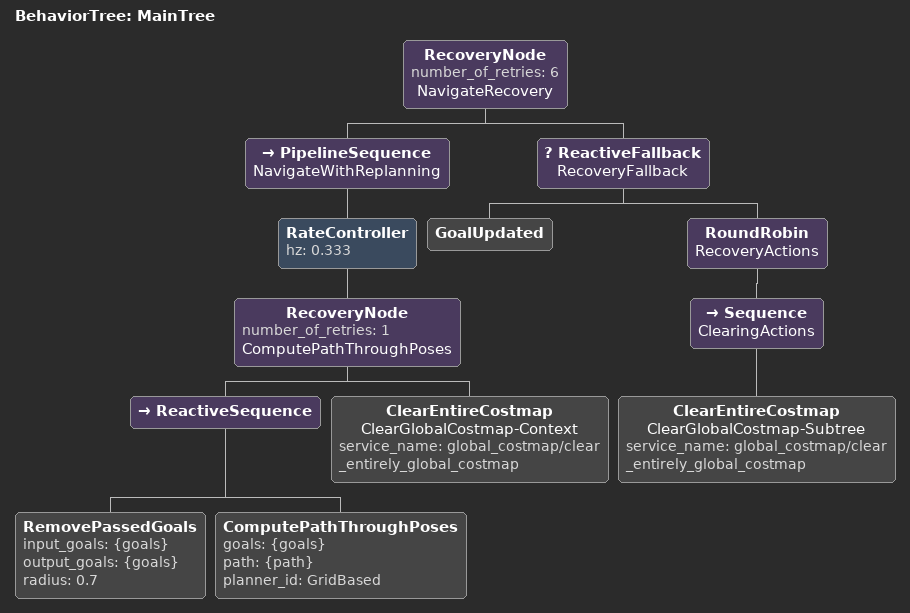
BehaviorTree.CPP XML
<root main_tree_to_execute="MainTree">
  <BehaviorTree ID="MainTree">
    <RecoveryNode number_of_retries="6" name="NavigateRecovery">
      <PipelineSequence name="NavigateWithReplanning">
        <RateController hz="0.333">
          <RecoveryNode number_of_retries="1" name="ComputePathThroughPoses">
            <ReactiveSequence>
              <RemovePassedGoals input_goals="{goals}" output_goals="{goals}" radius="0.7"/>
              <ComputePathThroughPoses goals="{goals}" path="{path}" planner_id="GridBased"/>
            </ReactiveSequence>
            <ClearEntireCostmap name="ClearGlobalCostmap-Context" service_name="global_costmap/clear_entirely_global_costmap"/>
          </RecoveryNode>
        </RateController>
        <!-- TODO: Add CMU Local Planner to follow path -->
      </PipelineSequence>
      <ReactiveFallback name="RecoveryFallback">
        <GoalUpdated/>
        <RoundRobin name="RecoveryActions">
          <Sequence name="ClearingActions">
            <ClearEntireCostmap name="ClearGlobalCostmap-Subtree" service_name="global_costmap/clear_entirely_global_costmap"/>
          </Sequence>
        </RoundRobin>
      </ReactiveFallback>
    </RecoveryNode>
  </BehaviorTree>
</root>
